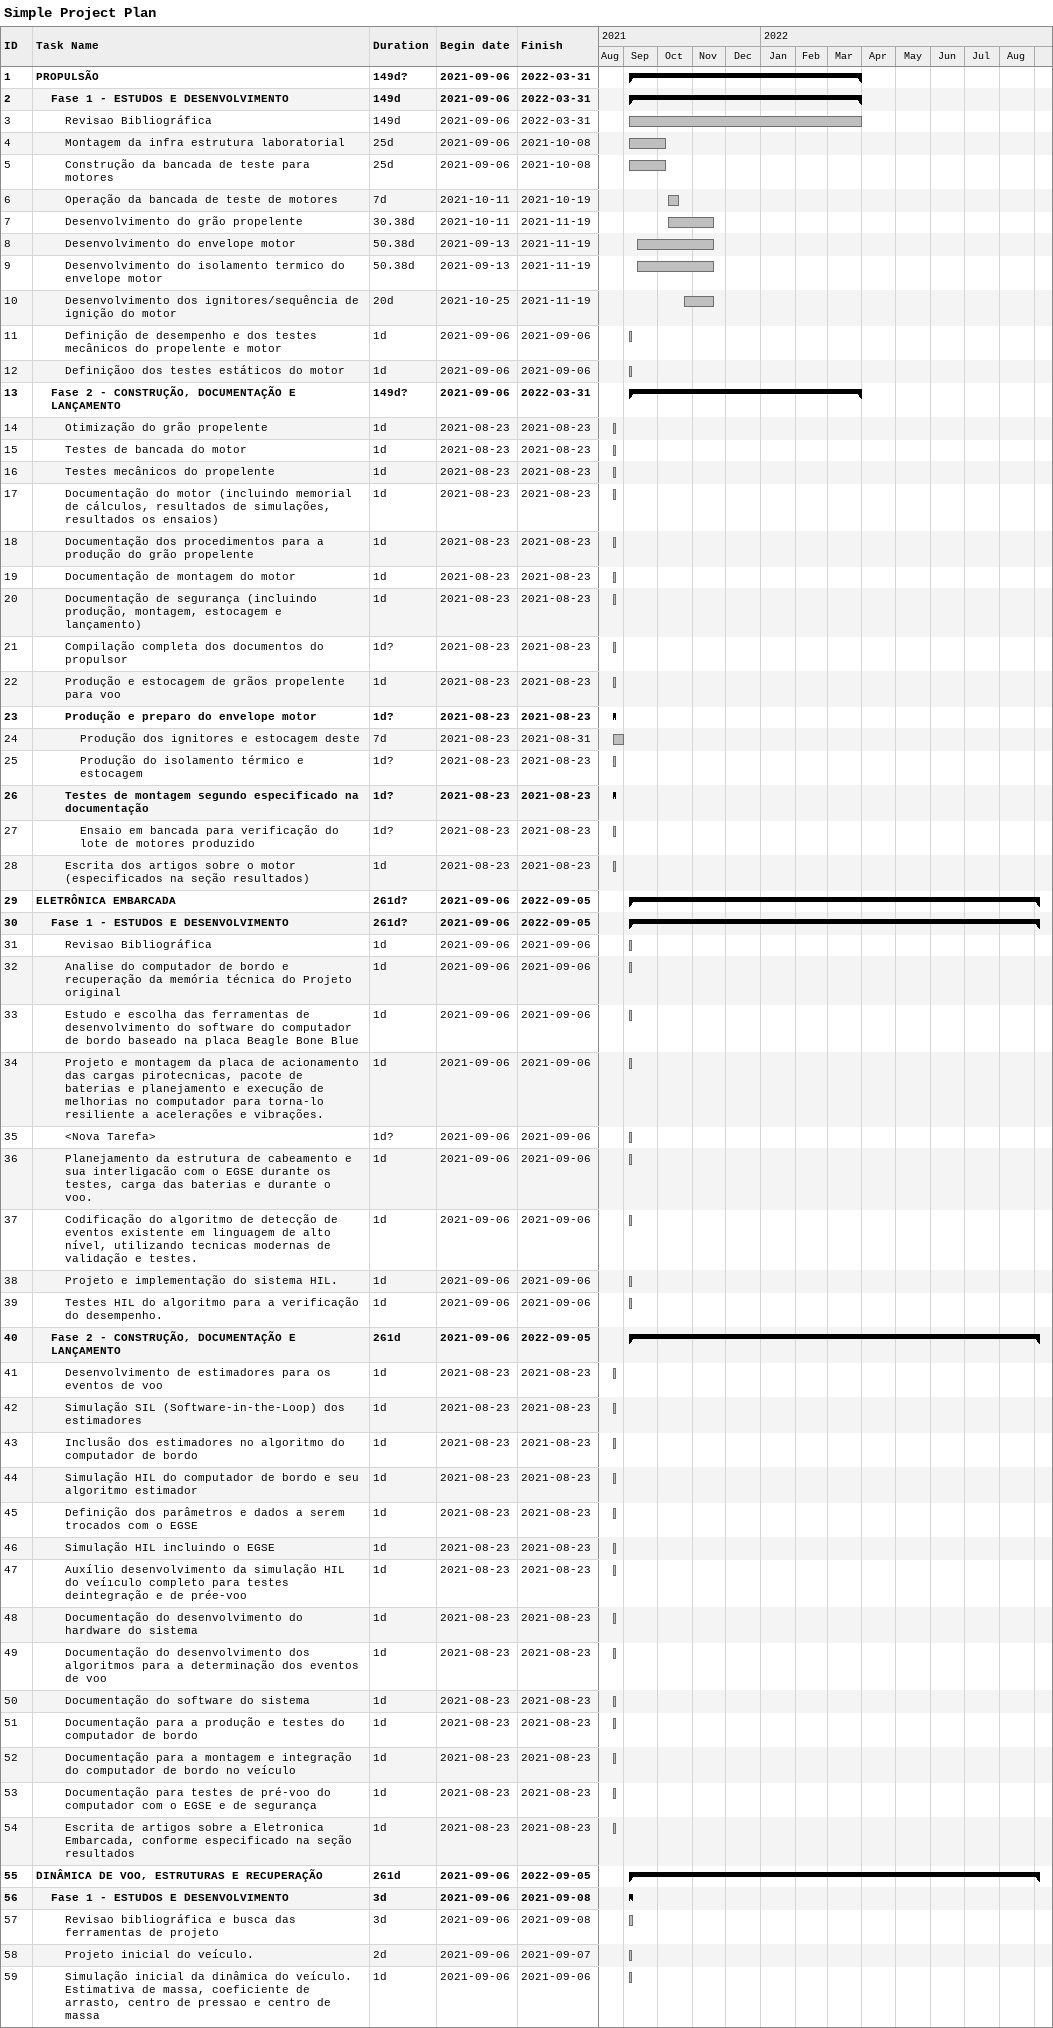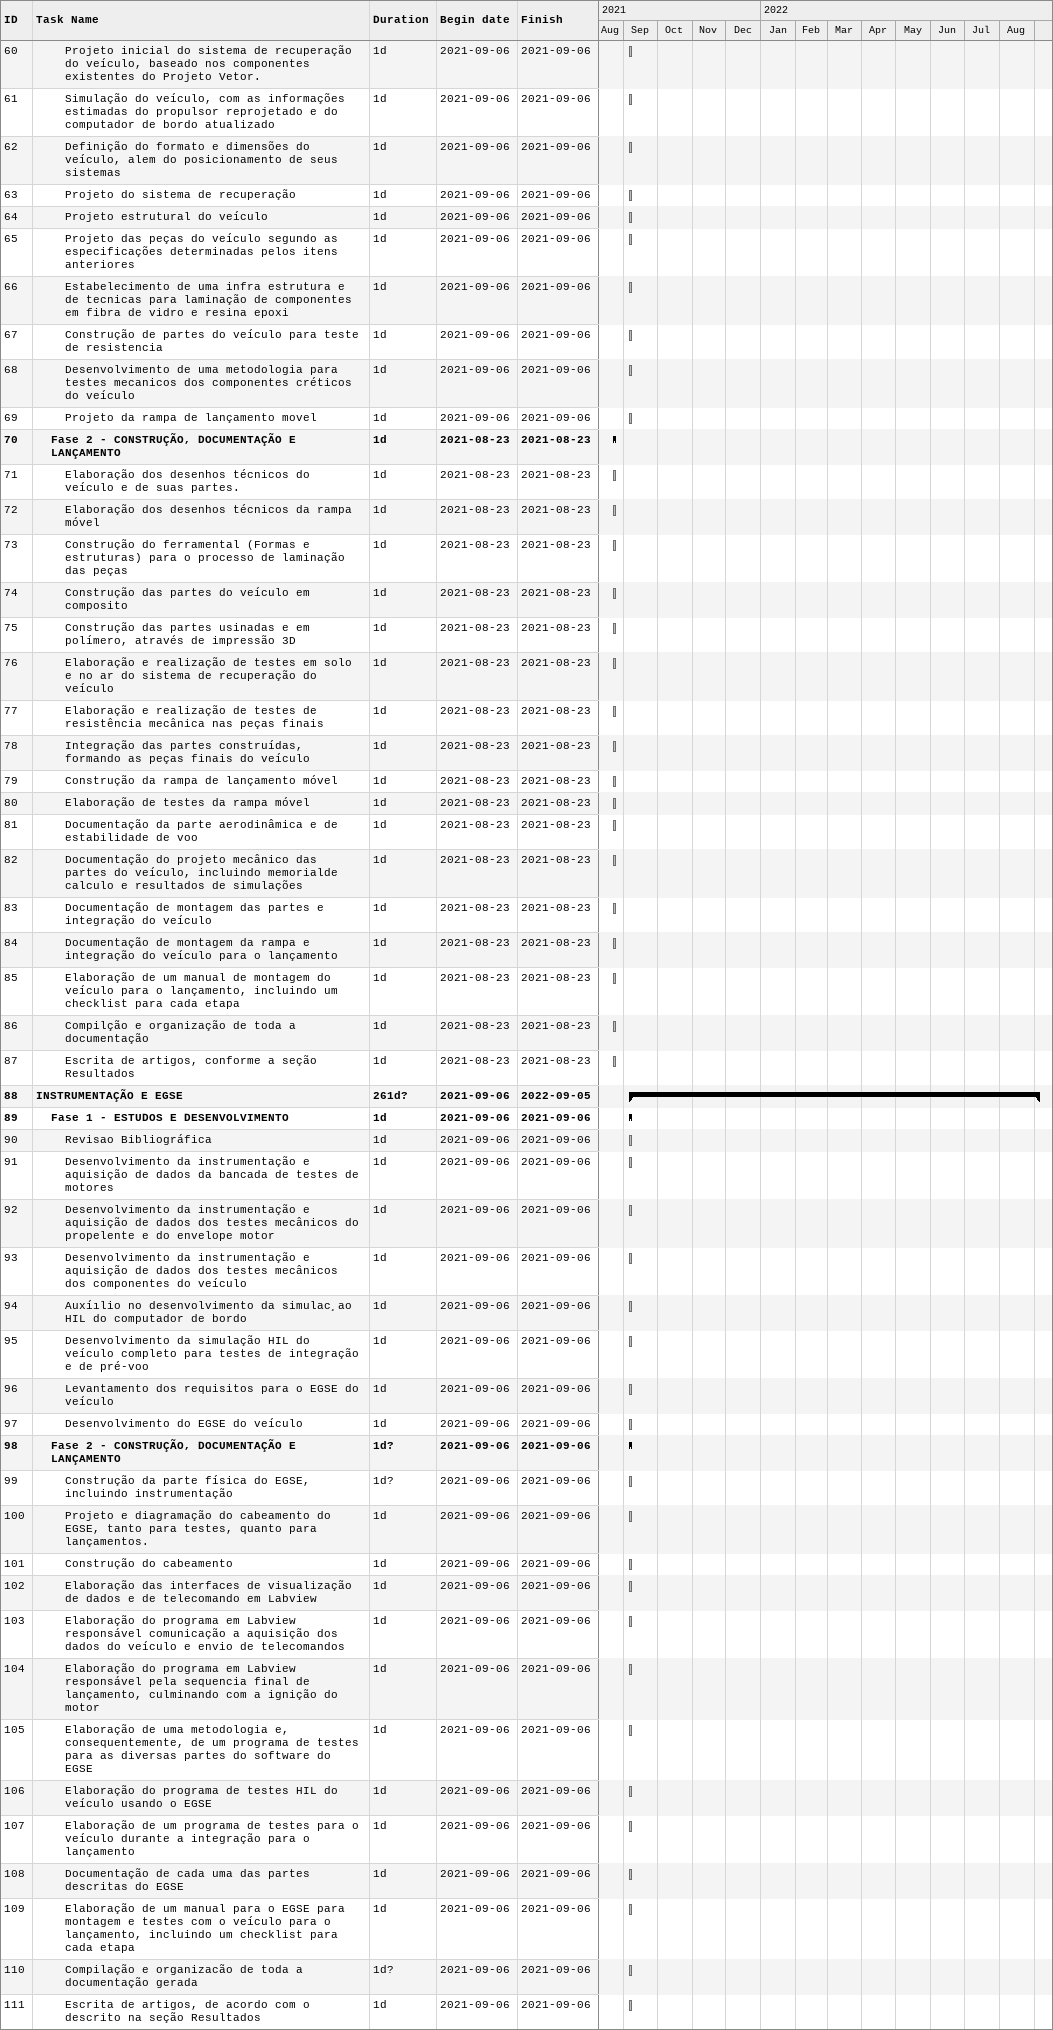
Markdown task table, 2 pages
Simple Project Plan

| ID | Level | Task | Duration | Start | Finish |
|---|---|---|---|---|---|
| 1 | 1 | **PROPULSÃO** | 149d? | 2021-09-06 | 2022-03-31 |
| 2 | 2 | **Fase 1 - ESTUDOS E DESENVOLVIMENTO** | 149d | 2021-09-06 | 2022-03-31 |
| 3 | 3 | Revisao Bibliográfica | 149d | 2021-09-06 | 2022-03-31 |
| 4 | 3 | Montagem da infra estrutura laboratorial | 25d | 2021-09-06 | 2021-10-08 |
| 5 | 3 | Construção da bancada de teste para motores | 25d | 2021-09-06 | 2021-10-08 |
| 6 | 3 | Operação da bancada de teste de motores | 7d | 2021-10-11 | 2021-10-19 |
| 7 | 3 | Desenvolvimento do grão propelente | 30.38d | 2021-10-11 | 2021-11-19 |
| 8 | 3 | Desenvolvimento do envelope motor | 50.38d | 2021-09-13 | 2021-11-19 |
| 9 | 3 | Desenvolvimento do isolamento termico do envelope motor | 50.38d | 2021-09-13 | 2021-11-19 |
| 10 | 3 | Desenvolvimento dos ignitores/sequência de ignição do motor | 20d | 2021-10-25 | 2021-11-19 |
| 11 | 3 | Definição de desempenho e dos testes mecânicos do propelente e motor | 1d | 2021-09-06 | 2021-09-06 |
| 12 | 3 | Definiçãoo dos testes estáticos do motor | 1d | 2021-09-06 | 2021-09-06 |
| 13 | 2 | **Fase 2 - CONSTRUÇÃO, DOCUMENTAÇÃO E LANÇAMENTO** | 149d? | 2021-09-06 | 2022-03-31 |
| 14 | 3 | Otimização do grão propelente | 1d | 2021-08-23 | 2021-08-23 |
| 15 | 3 | Testes de bancada do motor | 1d | 2021-08-23 | 2021-08-23 |
| 16 | 3 | Testes mecânicos do propelente | 1d | 2021-08-23 | 2021-08-23 |
| 17 | 3 | Documentação do motor (incluindo memorial de cálculos, resultados de simulações, resultados os ensaios) | 1d | 2021-08-23 | 2021-08-23 |
| 18 | 3 | Documentação dos procedimentos para a produção do grão propelente | 1d | 2021-08-23 | 2021-08-23 |
| 19 | 3 | Documentação de montagem do motor | 1d | 2021-08-23 | 2021-08-23 |
| 20 | 3 | Documentação de segurança (incluindo produção, montagem, estocagem e lançamento) | 1d | 2021-08-23 | 2021-08-23 |
| 21 | 3 | Compilação completa dos documentos do propulsor | 1d? | 2021-08-23 | 2021-08-23 |
| 22 | 3 | Produção e estocagem de grãos propelente para voo | 1d | 2021-08-23 | 2021-08-23 |
| 23 | 3 | **Produção e preparo do envelope motor** | 1d? | 2021-08-23 | 2021-08-23 |
| 24 | 4 | Produção dos ignitores e estocagem deste | 7d | 2021-08-23 | 2021-08-31 |
| 25 | 4 | Produção do isolamento térmico e estocagem | 1d? | 2021-08-23 | 2021-08-23 |
| 26 | 3 | **Testes de montagem segundo especificado na documentação** | 1d? | 2021-08-23 | 2021-08-23 |
| 27 | 4 | Ensaio em bancada para verificação do lote de motores produzido | 1d? | 2021-08-23 | 2021-08-23 |
| 28 | 3 | Escrita dos artigos sobre o motor (especificados na seção resultados) | 1d | 2021-08-23 | 2021-08-23 |
| 29 | 1 | **ELETRÔNICA EMBARCADA** | 261d? | 2021-09-06 | 2022-09-05 |
| 30 | 2 | **Fase 1 - ESTUDOS E DESENVOLVIMENTO** | 261d? | 2021-09-06 | 2022-09-05 |
| 31 | 3 | Revisao Bibliográfica | 1d | 2021-09-06 | 2021-09-06 |
| 32 | 3 | Analise do computador de bordo e recuperação da memória técnica do Projeto original | 1d | 2021-09-06 | 2021-09-06 |
| 33 | 3 | Estudo e escolha das ferramentas de desenvolvimento do software do computador de bordo baseado na placa Beagle Bone Blue | 1d | 2021-09-06 | 2021-09-06 |
| 34 | 3 | Projeto e montagem da placa de acionamento das cargas pirotecnicas, pacote de baterias e planejamento e execução de melhorias no computador para torna-lo resiliente a acelerações e vibrações. | 1d | 2021-09-06 | 2021-09-06 |
| 35 | 3 | <Nova Tarefa> | 1d? | 2021-09-06 | 2021-09-06 |
| 36 | 3 | Planejamento da estrutura de cabeamento e sua interligacão com o EGSE durante os testes, carga das baterias e durante o voo. | 1d | 2021-09-06 | 2021-09-06 |
| 37 | 3 | Codificação do algoritmo de detecção de eventos existente em linguagem de alto nível, utilizando tecnicas modernas de validação e testes. | 1d | 2021-09-06 | 2021-09-06 |
| 38 | 3 | Projeto e implementação do sistema HIL. | 1d | 2021-09-06 | 2021-09-06 |
| 39 | 3 | Testes HIL do algoritmo para a verificação do desempenho. | 1d | 2021-09-06 | 2021-09-06 |
| 40 | 2 | **Fase 2 - CONSTRUÇÃO, DOCUMENTAÇÃO E LANÇAMENTO** | 261d | 2021-09-06 | 2022-09-05 |
| 41 | 3 | Desenvolvimento de estimadores para os eventos de voo | 1d | 2021-08-23 | 2021-08-23 |
| 42 | 3 | Simulação SIL (Software-in-the-Loop) dos estimadores | 1d | 2021-08-23 | 2021-08-23 |
| 43 | 3 | Inclusão dos estimadores no algoritmo do computador de bordo | 1d | 2021-08-23 | 2021-08-23 |
| 44 | 3 | Simulação HIL do computador de bordo e seu algoritmo estimador | 1d | 2021-08-23 | 2021-08-23 |
| 45 | 3 | Definição dos parâmetros e dados a serem trocados com o EGSE | 1d | 2021-08-23 | 2021-08-23 |
| 46 | 3 | Simulação HIL incluindo o EGSE | 1d | 2021-08-23 | 2021-08-23 |
| 47 | 3 | Auxílio desenvolvimento da simulação HIL do veíıculo completo para testes deintegração e de prée-voo | 1d | 2021-08-23 | 2021-08-23 |
| 48 | 3 | Documentação do desenvolvimento do hardware do sistema | 1d | 2021-08-23 | 2021-08-23 |
| 49 | 3 | Documentação do desenvolvimento dos algoritmos para a determinação dos eventos de voo | 1d | 2021-08-23 | 2021-08-23 |
| 50 | 3 | Documentação do software do sistema | 1d | 2021-08-23 | 2021-08-23 |
| 51 | 3 | Documentação para a produção e testes do computador de bordo | 1d | 2021-08-23 | 2021-08-23 |
| 52 | 3 | Documentação para a montagem e integração do computador de bordo no veículo | 1d | 2021-08-23 | 2021-08-23 |
| 53 | 3 | Documentação para testes de pré-voo do computador com o EGSE e de segurança | 1d | 2021-08-23 | 2021-08-23 |
| 54 | 3 | Escrita de artigos sobre a Eletronica Embarcada, conforme especificado na seção resultados | 1d | 2021-08-23 | 2021-08-23 |
| 55 | 1 | **DINÂMICA DE VOO, ESTRUTURAS E RECUPERAÇÃO** | 261d | 2021-09-06 | 2022-09-05 |
| 56 | 2 | **Fase 1 - ESTUDOS E DESENVOLVIMENTO** | 3d | 2021-09-06 | 2021-09-08 |
| 57 | 3 | Revisao bibliográfica e busca das ferramentas de projeto | 3d | 2021-09-06 | 2021-09-08 |
| 58 | 3 | Projeto inicial do veículo. | 2d | 2021-09-06 | 2021-09-07 |
| 59 | 3 | Simulação inicial da dinâmica do veículo. Estimativa de massa, coeficiente de arrasto, centro de pressao e centro de massa | 1d | 2021-09-06 | 2021-09-06 |
| 60 | 3 | Projeto inicial do sistema de recuperação do veículo, baseado nos componentes existentes do Projeto Vetor. | 1d | 2021-09-06 | 2021-09-06 |
| 61 | 3 | Simulação do veículo, com as informações estimadas do propulsor reprojetado e do computador de bordo atualizado | 1d | 2021-09-06 | 2021-09-06 |
| 62 | 3 | Definição do formato e dimensões do veículo, alem do posicionamento de seus sistemas | 1d | 2021-09-06 | 2021-09-06 |
| 63 | 3 | Projeto do sistema de recuperação | 1d | 2021-09-06 | 2021-09-06 |
| 64 | 3 | Projeto estrutural do veículo | 1d | 2021-09-06 | 2021-09-06 |
| 65 | 3 | Projeto das peças do veículo segundo as especificações determinadas pelos itens anteriores | 1d | 2021-09-06 | 2021-09-06 |
| 66 | 3 | Estabelecimento de uma infra estrutura e de tecnicas para laminação de componentes em fibra de vidro e resina epoxi | 1d | 2021-09-06 | 2021-09-06 |
| 67 | 3 | Construção de partes do veículo para teste de resistencia | 1d | 2021-09-06 | 2021-09-06 |
| 68 | 3 | Desenvolvimento de uma metodologia para testes mecanicos dos componentes créticos do veículo | 1d | 2021-09-06 | 2021-09-06 |
| 69 | 3 | Projeto da rampa de lançamento movel | 1d | 2021-09-06 | 2021-09-06 |
| 70 | 2 | **Fase 2 - CONSTRUÇÃO, DOCUMENTAÇÃO E LANÇAMENTO** | 1d | 2021-08-23 | 2021-08-23 |
| 71 | 3 | Elaboração dos desenhos técnicos do veículo e de suas partes. | 1d | 2021-08-23 | 2021-08-23 |
| 72 | 3 | Elaboração dos desenhos técnicos da rampa móvel | 1d | 2021-08-23 | 2021-08-23 |
| 73 | 3 | Construção do ferramental (Formas e estruturas) para o processo de laminação das peças | 1d | 2021-08-23 | 2021-08-23 |
| 74 | 3 | Construção das partes do veículo em composito | 1d | 2021-08-23 | 2021-08-23 |
| 75 | 3 | Construção das partes usinadas e em polímero, através de impressão 3D | 1d | 2021-08-23 | 2021-08-23 |
| 76 | 3 | Elaboração e realização de testes em solo e no ar do sistema de recuperação do veículo | 1d | 2021-08-23 | 2021-08-23 |
| 77 | 3 | Elaboração e realização de testes de resistência mecânica nas peças finais | 1d | 2021-08-23 | 2021-08-23 |
| 78 | 3 | Integração das partes construídas, formando as peças finais do veículo | 1d | 2021-08-23 | 2021-08-23 |
| 79 | 3 | Construção da rampa de lançamento móvel | 1d | 2021-08-23 | 2021-08-23 |
| 80 | 3 | Elaboração de testes da rampa móvel | 1d | 2021-08-23 | 2021-08-23 |
| 81 | 3 | Documentação da parte aerodinâmica e de estabilidade de voo | 1d | 2021-08-23 | 2021-08-23 |
| 82 | 3 | Documentação do projeto mecânico das partes do veículo, incluindo memorialde calculo e resultados de simulações | 1d | 2021-08-23 | 2021-08-23 |
| 83 | 3 | Documentação de montagem das partes e integração do veículo | 1d | 2021-08-23 | 2021-08-23 |
| 84 | 3 | Documentação de montagem da rampa e integração do veículo para o lançamento | 1d | 2021-08-23 | 2021-08-23 |
| 85 | 3 | Elaboração de um manual de montagem do veículo para o lançamento, incluindo um checklist para cada etapa | 1d | 2021-08-23 | 2021-08-23 |
| 86 | 3 | Compilção e organização de toda a documentação | 1d | 2021-08-23 | 2021-08-23 |
| 87 | 3 | Escrita de artigos, conforme a seção Resultados | 1d | 2021-08-23 | 2021-08-23 |
| 88 | 1 | **INSTRUMENTAÇÃO E EGSE** | 261d? | 2021-09-06 | 2022-09-05 |
| 89 | 2 | **Fase 1 - ESTUDOS E DESENVOLVIMENTO** | 1d | 2021-09-06 | 2021-09-06 |
| 90 | 3 | Revisao Bibliográfica | 1d | 2021-09-06 | 2021-09-06 |
| 91 | 3 | Desenvolvimento da instrumentação e aquisição de dados da bancada de testes de motores | 1d | 2021-09-06 | 2021-09-06 |
| 92 | 3 | Desenvolvimento da instrumentação e aquisição de dados dos testes mecânicos do propelente e do envelope motor | 1d | 2021-09-06 | 2021-09-06 |
| 93 | 3 | Desenvolvimento da instrumentação e aquisição de dados dos testes mecânicos dos componentes do veículo | 1d | 2021-09-06 | 2021-09-06 |
| 94 | 3 | Auxíılio no desenvolvimento da simulac¸ao HIL do computador de bordo | 1d | 2021-09-06 | 2021-09-06 |
| 95 | 3 | Desenvolvimento da simulação HIL do veículo completo para testes de integração e de pré-voo | 1d | 2021-09-06 | 2021-09-06 |
| 96 | 3 | Levantamento dos requisitos para o EGSE do veículo | 1d | 2021-09-06 | 2021-09-06 |
| 97 | 3 | Desenvolvimento do EGSE do veículo | 1d | 2021-09-06 | 2021-09-06 |
| 98 | 2 | **Fase 2 - CONSTRUÇÃO, DOCUMENTAÇÃO E LANÇAMENTO** | 1d? | 2021-09-06 | 2021-09-06 |
| 99 | 3 | Construção da parte física do EGSE, incluindo instrumentação | 1d? | 2021-09-06 | 2021-09-06 |
| 100 | 3 | Projeto e diagramação do cabeamento do EGSE, tanto para testes, quanto para lançamentos. | 1d | 2021-09-06 | 2021-09-06 |
| 101 | 3 | Construção do cabeamento | 1d | 2021-09-06 | 2021-09-06 |
| 102 | 3 | Elaboração das interfaces de visualização de dados e de telecomando em Labview | 1d | 2021-09-06 | 2021-09-06 |
| 103 | 3 | Elaboração do programa em Labview responsável comunicação a aquisição dos dados do veículo e envio de telecomandos | 1d | 2021-09-06 | 2021-09-06 |
| 104 | 3 | Elaboração do programa em Labview responsável pela sequencia final de lançamento, culminando com a ignição do motor | 1d | 2021-09-06 | 2021-09-06 |
| 105 | 3 | Elaboração de uma metodologia e, consequentemente, de um programa de testes para as diversas partes do software do EGSE | 1d | 2021-09-06 | 2021-09-06 |
| 106 | 3 | Elaboração do programa de testes HIL do veículo usando o EGSE | 1d | 2021-09-06 | 2021-09-06 |
| 107 | 3 | Elaboração de um programa de testes para o veículo durante a integração para o lançamento | 1d | 2021-09-06 | 2021-09-06 |
| 108 | 3 | Documentação de cada uma das partes descritas do EGSE | 1d | 2021-09-06 | 2021-09-06 |
| 109 | 3 | Elaboração de um manual para o EGSE para montagem e testes com o veículo para o lançamento, incluindo um checklist para cada etapa | 1d | 2021-09-06 | 2021-09-06 |
| 110 | 3 | Compilação e organizacão de toda a documentação gerada | 1d? | 2021-09-06 | 2021-09-06 |
| 111 | 3 | Escrita de artigos, de acordo com o descrito na seção Resultados | 1d | 2021-09-06 | 2021-09-06 |
